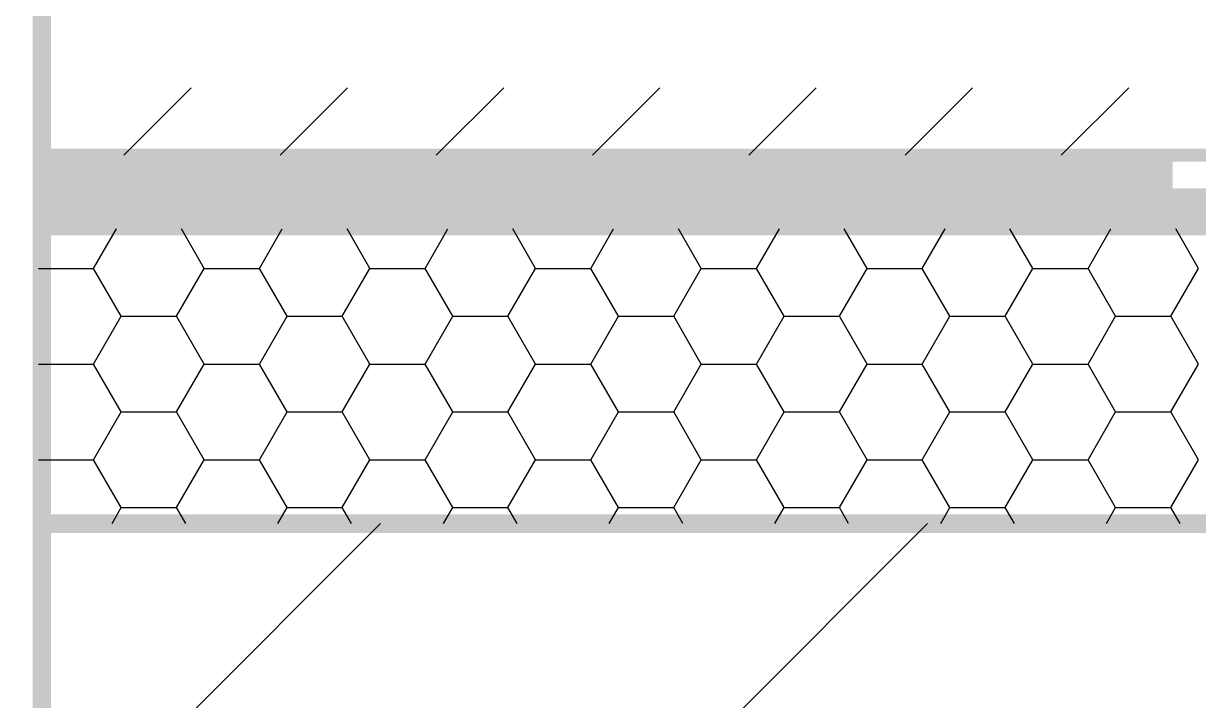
# Model space of a CAD drawing. Extents: x 0 to 21025, y 0 to 14850.
# Drawn here: x 14667 to 15465, y 6760 to 7219 of the extents above; entities that cross this region are included whole.
import ezdxf

# ---------------------------------------------------------------- set-up
doc = ezdxf.new("R2010")
doc.units = 0
doc.header["$LTSCALE"] = 175
doc.linetypes.add('GESTRICHELT', pattern=[0.75, 0.5, -0.25])
doc.linetypes.add('GESTRICHELTX2', pattern=[1.5, 1, -0.5])
doc.layers.get('0').update_dxf_attribs({"linetype": 'CONTINUOUS'})
for name, color, linetype in [('DECKEN', 7, 'CONTINUOUS'), ('ESTRICH', 4, 'CONTINUOUS'), ('MAUERWERK', 6, 'CONTINUOUS'), ('PE-FOLIE', 1, 'GESTRICHELTX2'), ('SCHNITTKANTEN', 1, 'GESTRICHELT'), ('SCHRAFFUR', 2, 'CONTINUOUS')]:
    doc.layers.add(name, color=color, linetype=linetype)

# ---------------------------------------------------------------- blocks, each defined once
blk = doc.blocks.new('*X51')
at = {"color": 0}
for p, q in [((13952.375735, 8755.140893), (14182.234842, 8985)), ((14385.203579, 8816.737678), (14553.465901, 8985))]:
    blk.add_line(p, q, dxfattribs=at)

msp = doc.modelspace()

# ---------------------------------------------------------------- linework, layer by layer
at = {"color": 0}
for p, q in [((14735.244791, 7130), (14781.021294, 7175.776503)), ((14841.310808, 7130), (14887.087311, 7175.776503)), ((14947.376825, 7130), (14993.153328, 7175.776503)), ((15053.442842, 7130), (15099.219345, 7175.776503)), ((15159.508859, 7130), (15205.285362, 7175.776503)), ((15265.574877, 7130), (15311.35138, 7175.776503)), ((15371.640894, 7130), (15417.417397, 7175.776503)), ((14714.773989, 7053.218661), (14730.236202, 7080)), ((14789.773954, 7053.218608), (14774.311711, 7080)), ((14827.273989, 7053.218662), (14842.736202, 7080)), ((14902.273954, 7053.218608), (14886.81171, 7080)), ((14939.773988, 7053.218662), (14955.236201, 7080)), ((15014.773953, 7053.218608), (14999.31171, 7080)), ((15052.273988, 7053.218662), (15067.736201, 7080)), ((15127.273953, 7053.218608), (15111.811709, 7080)), ((15164.773988, 7053.218662), (15180.2362, 7080)), ((15239.773953, 7053.218608), (15224.311709, 7080)), ((15277.273987, 7053.218663), (15292.7362, 7080)), ((15352.273952, 7053.218607), (15336.811708, 7080)), ((15389.773987, 7053.218663), (15405.236199, 7080)), ((15464.773952, 7053.218607), (15449.311708, 7080)), ((14677.274018, 7053.218605), (14714.774018, 7053.218605)), ((14733.523954, 7020.742656), (14714.773954, 7053.218609)), ((14771.023989, 7020.742709), (14789.773989, 7053.218662)), ((14789.774018, 7053.218605), (14827.274018, 7053.218605)), ((14846.023954, 7020.742656), (14827.273954, 7053.218608)), ((14883.523988, 7020.742709), (14902.273988, 7053.218662)), ((14902.274018, 7053.218605), (14939.774018, 7053.218605)), ((14958.523954, 7020.742655), (14939.773954, 7053.218608)), ((14996.023988, 7020.742709), (15014.773988, 7053.218662)), ((15014.774018, 7053.218605), (15052.274018, 7053.218605)), ((15071.023953, 7020.742655), (15052.273953, 7053.218608)), ((15108.523988, 7020.74271), (15127.273988, 7053.218662)), ((15127.274018, 7053.218605), (15164.774018, 7053.218605)), ((15183.523953, 7020.742655), (15164.773953, 7053.218608)), ((15221.023987, 7020.74271), (15239.773987, 7053.218662)), ((15239.774018, 7053.218605), (15277.274018, 7053.218605)), ((15296.023953, 7020.742655), (15277.273953, 7053.218607)), ((15333.523987, 7020.74271), (15352.273987, 7053.218663)), ((15352.274018, 7053.218605), (15389.774018, 7053.218605)), ((15408.523952, 7020.742655), (15389.773952, 7053.218607)), ((15446.023987, 7020.74271), (15464.773987, 7053.218663)), ((14714.773989, 6988.266756), (14733.523989, 7020.742709)), ((14733.524018, 7020.742653), (14771.024018, 7020.742653)), ((14789.773954, 6988.266703), (14771.023954, 7020.742656)), ((14827.273989, 6988.266756), (14846.023989, 7020.742709)), ((14846.024018, 7020.742653), (14883.524018, 7020.742653)), ((14902.273954, 6988.266703), (14883.523954, 7020.742656)), ((14939.773988, 6988.266757), (14958.523988, 7020.742709)), ((14958.524018, 7020.742653), (14996.024018, 7020.742653)), ((15014.773954, 6988.266703), (14996.023954, 7020.742655)), ((15052.273988, 6988.266757), (15071.023988, 7020.74271)), ((15071.024018, 7020.742653), (15108.524018, 7020.742653)), ((15127.273953, 6988.266703), (15108.523953, 7020.742655)), ((15164.773988, 6988.266757), (15183.523988, 7020.74271)), ((15183.524018, 7020.742653), (15221.024018, 7020.742653)), ((15239.773953, 6988.266702), (15221.023953, 7020.742655)), ((15277.273987, 6988.266757), (15296.023987, 7020.74271)), ((15296.024018, 7020.742653), (15333.524018, 7020.742653)), ((15352.273952, 6988.266702), (15333.523952, 7020.742655)), ((15389.773987, 6988.266758), (15408.523987, 7020.74271)), ((15408.524018, 7020.742653), (15446.024018, 7020.742653)), ((15464.773952, 6988.266702), (15446.023952, 7020.742655)), ((14677.274018, 6988.2667), (14714.774018, 6988.2667)), ((14733.523955, 6955.790751), (14714.773955, 6988.266703)), ((14771.023989, 6955.790804), (14789.773989, 6988.266756)), ((14789.774018, 6988.2667), (14827.274018, 6988.2667)), ((14846.023954, 6955.79075), (14827.273954, 6988.266703)), ((14883.523988, 6955.790804), (14902.273988, 6988.266757)), ((14902.274018, 6988.2667), (14939.774018, 6988.2667)), ((14958.523954, 6955.79075), (14939.773954, 6988.266703)), ((14996.023988, 6955.790804), (15014.773988, 6988.266757)), ((15014.774018, 6988.2667), (15052.274018, 6988.2667)), ((15071.023953, 6955.79075), (15052.273953, 6988.266703)), ((15108.523988, 6955.790804), (15127.273988, 6988.266757)), ((15127.274018, 6988.2667), (15164.774018, 6988.2667)), ((15183.523953, 6955.79075), (15164.773953, 6988.266702)), ((15221.023987, 6955.790805), (15239.773987, 6988.266757)), ((15239.774018, 6988.2667), (15277.274018, 6988.2667)), ((15296.023953, 6955.79075), (15277.273953, 6988.266702)), ((15333.523987, 6955.790805), (15352.273987, 6988.266757)), ((15352.274018, 6988.2667), (15389.774018, 6988.2667)), ((15408.523952, 6955.790749), (15389.773952, 6988.266702)), ((15446.023987, 6955.790805), (15464.773987, 6988.266758)), ((14714.773989, 6923.314851), (14733.523989, 6955.790804)), ((14733.524018, 6955.790748), (14771.024018, 6955.790748)), ((14789.773954, 6923.314798), (14771.023954, 6955.790751)), ((14827.273988, 6923.314851), (14846.023988, 6955.790804)), ((14846.024018, 6955.790748), (14883.524018, 6955.790748)), ((14902.273954, 6923.314798), (14883.523954, 6955.79075)), ((14939.773988, 6923.314851), (14958.523988, 6955.790804)), ((14958.524018, 6955.790748), (14996.024018, 6955.790748)), ((15014.773954, 6923.314798), (14996.023954, 6955.79075)), ((15052.273988, 6923.314852), (15071.023988, 6955.790804)), ((15071.024018, 6955.790748), (15108.524018, 6955.790748)), ((15127.273953, 6923.314797), (15108.523953, 6955.79075)), ((15164.773987, 6923.314852), (15183.523987, 6955.790805)), ((15183.524018, 6955.790748), (15221.024018, 6955.790748)), ((15239.773953, 6923.314797), (15221.023953, 6955.79075)), ((15277.273987, 6923.314852), (15296.023987, 6955.790805)), ((15296.024018, 6955.790748), (15333.524018, 6955.790748)), ((15352.273953, 6923.314797), (15333.523953, 6955.79075)), ((15389.773987, 6923.314852), (15408.523987, 6955.790805)), ((15408.524018, 6955.790748), (15446.024018, 6955.790748)), ((15464.773952, 6923.314797), (15446.023952, 6955.790749)), ((14677.274018, 6923.314795), (14714.774018, 6923.314795)), ((14733.523955, 6890.838845), (14714.773955, 6923.314798)), ((14771.023989, 6890.838899), (14789.773989, 6923.314851)), ((14789.774018, 6923.314795), (14827.274018, 6923.314795)), ((14846.023954, 6890.838845), (14827.273954, 6923.314798)), ((14883.523988, 6890.838899), (14902.273988, 6923.314851)), ((14902.274018, 6923.314795), (14939.774018, 6923.314795)), ((14958.523954, 6890.838845), (14939.773954, 6923.314798)), ((14996.023988, 6890.838899), (15014.773988, 6923.314852)), ((15014.774018, 6923.314795), (15052.274018, 6923.314795)), ((15071.023954, 6890.838845), (15052.273954, 6923.314797)), ((15108.523988, 6890.838899), (15127.273988, 6923.314852)), ((15127.274018, 6923.314795), (15164.774018, 6923.314795)), ((15183.523953, 6890.838845), (15164.773953, 6923.314797)), ((15221.023987, 6890.838899), (15239.773987, 6923.314852)), ((15239.774018, 6923.314795), (15277.274018, 6923.314795)), ((15296.023953, 6890.838844), (15277.273953, 6923.314797)), ((15333.523987, 6890.8389), (15352.273987, 6923.314852)), ((15352.274018, 6923.314795), (15389.774018, 6923.314795)), ((15408.523952, 6890.838844), (15389.773952, 6923.314797)), ((15446.023986, 6890.8389), (15464.773986, 6923.314852)), ((14727.266148, 6880), (14733.523989, 6890.838898)), ((14733.524018, 6890.838843), (14771.024018, 6890.838843)), ((14777.281765, 6880), (14771.023955, 6890.838845)), ((14839.766147, 6880), (14846.023988, 6890.838899)), ((14846.024018, 6890.838843), (14883.524018, 6890.838843)), ((14889.781764, 6880), (14883.523954, 6890.838845)), ((14952.266147, 6880), (14958.523988, 6890.838899)), ((14958.524018, 6890.838843), (14996.024018, 6890.838843)), ((15002.281764, 6880), (14996.023954, 6890.838845)), ((15064.766146, 6880), (15071.023988, 6890.838899)), ((15071.024018, 6890.838843), (15108.524018, 6890.838843)), ((15114.781763, 6880), (15108.523953, 6890.838845)), ((15177.266146, 6880), (15183.523987, 6890.838899)), ((15183.524018, 6890.838843), (15221.024018, 6890.838843)), ((15227.281763, 6880), (15221.023953, 6890.838845)), ((15289.766145, 6880), (15296.023987, 6890.8389)), ((15296.024018, 6890.838843), (15333.524018, 6890.838843)), ((15339.781762, 6880), (15333.523953, 6890.838844)), ((15402.266145, 6880), (15408.523987, 6890.8389)), ((15408.524018, 6890.838843), (15446.024018, 6890.838843)), ((15452.281762, 6880), (15446.023952, 6890.838844))]:
    msp.add_line(p, q, dxfattribs=at)
at = {"layer": 'DECKEN', "const_width": 12.5}
msp.add_lwpolyline([(17292.266155, 6880), (14679.649752, 6880)], dxfattribs=at)
at = {"layer": 'ESTRICH', "const_width": 8.75}
for points in [[(14679.649752, 7330), (15627.274018, 7330), (15627.274018, 7130), (14679.649752, 7130)], [(14679.649752, 7130), (15627.274018, 7130), (15627.274018, 7080), (14679.649752, 7080)], [(14679.649752, 7080), (15627.274018, 7080), (15627.274018, 6880), (14679.649752, 6880)]]:
    msp.add_lwpolyline(points, dxfattribs=at)
at = {"layer": 'MAUERWERK', "const_width": 8.75}
msp.add_lwpolyline([(17292.266155, 6880), (14679.649752, 6880)], dxfattribs=at)
at = {"layer": 'PE-FOLIE', "const_width": 25}
for points in [[(15447.274018, 7115), (14679.649752, 7115)], [(15622.274018, 7095), (14679.649752, 7095)]]:
    msp.add_lwpolyline(points, dxfattribs=at)
at = {"layer": 'SCHNITTKANTEN', "const_width": 12.5}
msp.add_lwpolyline([(14679.649752, 5962.207806), (14679.649752, 7580)], dxfattribs=at)

# ---------------------------------------------------------------- block references
at = {"layer": 'SCHRAFFUR'}
msp.add_blockref('*X51', (727.274018, -2105), dxfattribs=at)

doc.saveas('drawing.dxf')
